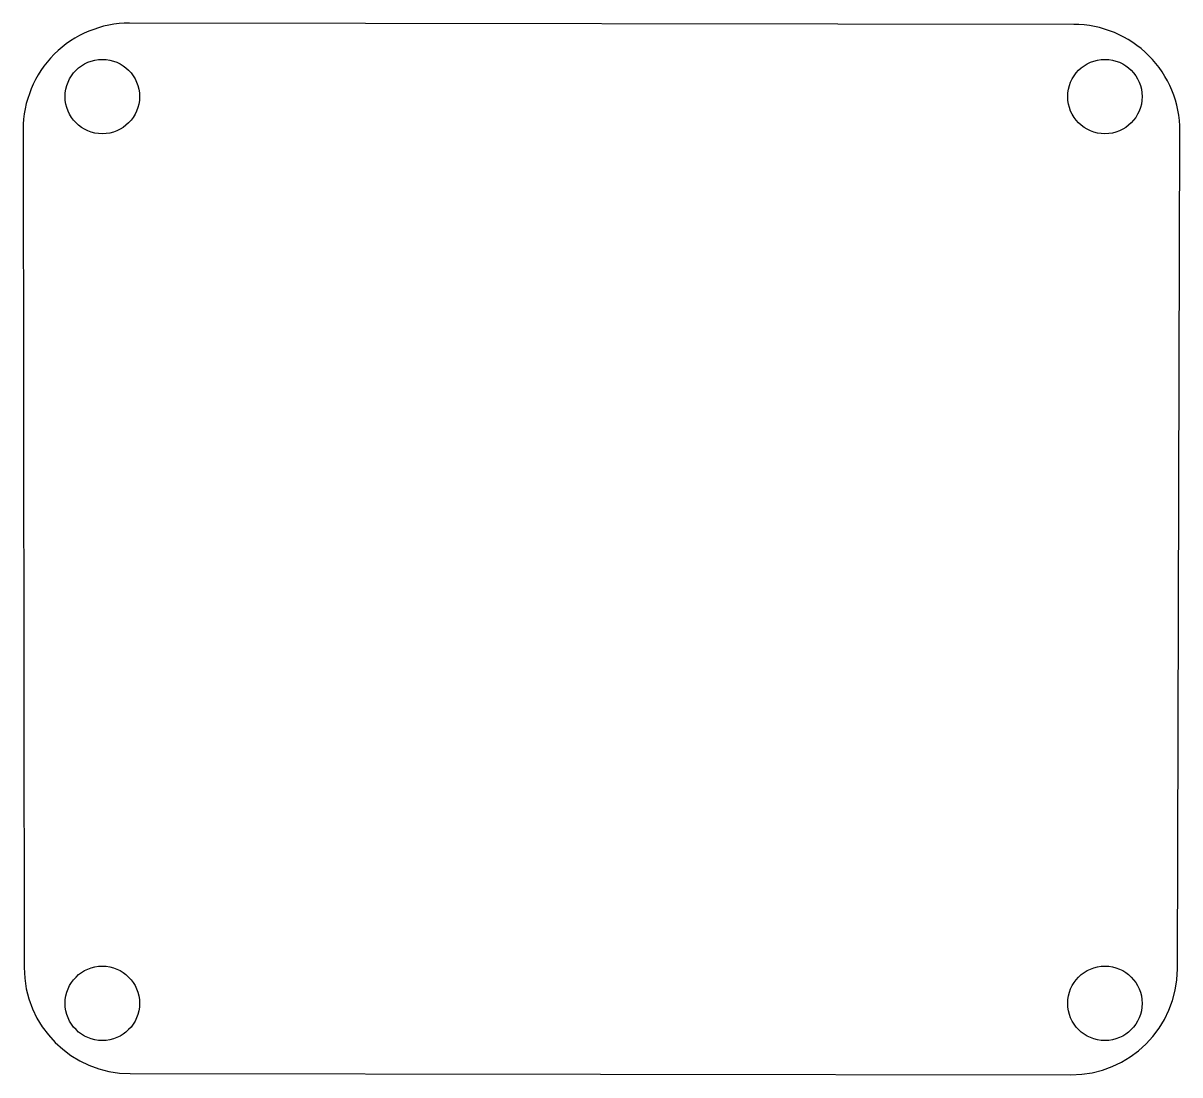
# Model space of a CAD drawing. Header units: millimetres. Extents: x -27 to 27.4, y -23.7 to 25.7.
import ezdxf

# ---------------------------------------------------------------- set-up
doc = ezdxf.new("R2010")
doc.units = ezdxf.units.MM

msp = doc.modelspace()

# ---------------------------------------------------------------- linework, layer by layer
at = {"color": 7, "linetype": 'Continuous', "lineweight": 25}
for p, q in [((22.45, 25.685), (-21.95, 25.744)), ((-26.957, 20.738), (-26.911, -18.662)), ((27.326, -18.729), (27.443, 20.67)), ((-21.917, -23.656), (22.32, -23.714))]:
    msp.add_line(p, q, dxfattribs=at)
for centre in [(-23.233, 22.292), (23.919, 22.292), (-23.233, -20.351), (23.919, -20.351)]:
    msp.add_circle(centre, 1.75, dxfattribs=at)
for centre, start, end in [((-21.957, 20.744), 89.924, 180.0673), ((22.443, 20.685), 359.8302, 89.924), ((-21.911, -18.656), 180.0673, 269.9241), ((22.326, -18.714), 269.9241, 359.8302)]:
    msp.add_arc(centre, 5, start, end, dxfattribs=at)

doc.saveas('drawing.dxf')
